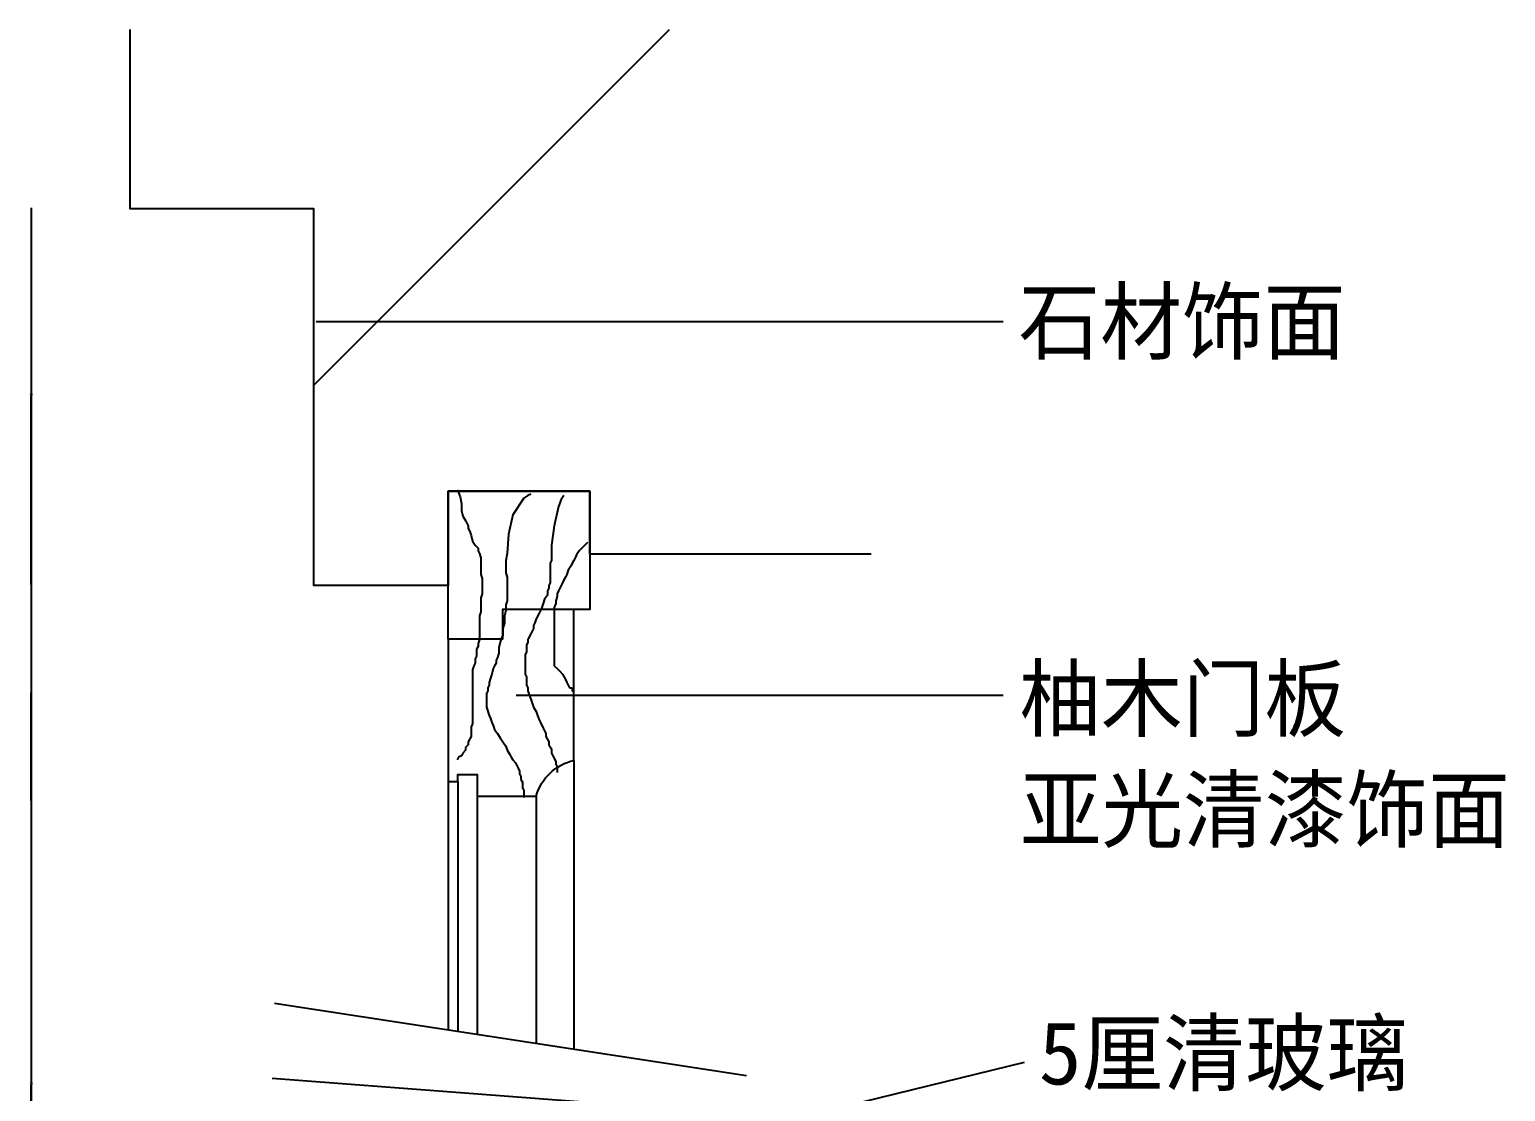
# Model space of a CAD drawing. Header units: metres. Extents: x 394 to 3676, y 649 to 5271.
# Drawn here: x 2735 to 3675, y 4487 to 5163 of the extents above; entities that cross this region are included whole.
import ezdxf

# ---------------------------------------------------------------- set-up
doc = ezdxf.new("R2010")
doc.units = ezdxf.units.M
for name, color, linetype in [('2', 2, 'Continuous'), ('3', 3, 'Continuous'), ('4', 4, 'Continuous'), ('7', 7, 'Continuous'), ('BH', 3, 'Continuous'), ('DIM', 3, 'Continuous'), ('TEXT', 3, 'Continuous')]:
    doc.layers.add(name, color=color, linetype=linetype)
doc.dimstyles.get("Standard").update_dxf_attribs({"dimtxt": 2.5, "dimasz": 2.5, "dimexe": 1.25, "dimexo": 0.625, "dimtad": 1, "dimcen": 2.5, "dimazin": 3, "dimtfac": 1, "dimtmove": 0, "dimatfit": 3})

# ---------------------------------------------------------------- blocks, each defined once
blk = doc.blocks.new('*D2')
for p, q in [((2736.28, 5049.67), (2736.28, 3511.47)), ((2736.53, 3511.47), (2737.27, 3511.47)), ((2741.27, 3511.47), (2742.01, 3511.47)), ((2742.26, 1973.26), (2742.26, 3511.47))]:
    blk.add_line(p, q)
at = {"layer": 'Defpoints'}
for p in [(2736.28, 5049.67), (2736.28, 3511.47), (2742.26, 1973.26)]:
    blk.add_point(p, dxfattribs=at)
at = {"layer": 'DIM', "insert": (2739.27, 3511.47), "char_height": 1, "attachment_point": 5}
blk.add_mtext('3100', dxfattribs=at)
blk = doc.blocks.new('*D5')
for p, q in [((2736.28, 5049.67), (2736.28, 4929.82)), ((2736.03, 4929.82), (2735.78, 4929.82)), ((2736.28, 4809.97), (2736.28, 4929.82)), ((2736.28, 4929.82), (2736.28, 4929.82)), ((2736.53, 4929.82), (2736.78, 4929.82))]:
    blk.add_line(p, q)
at = {"layer": 'Defpoints'}
for p in [(2736.28, 5049.67), (2736.28, 4929.82), (2736.28, 4809.97)]:
    blk.add_point(p, dxfattribs=at)
at = {"layer": 'DIM', "insert": (2736.28, 4930.945), "char_height": 1, "attachment_point": 5}
blk.add_mtext('120', dxfattribs=at)
blk = doc.blocks.new('*D6')
for p, q in [((2736.28, 4672.21), (2736.28, 4491.32)), ((2736.03, 4491.32), (2735.78, 4491.32)), ((2736.28, 4310.43), (2736.28, 4491.32)), ((2736.28, 4491.32), (2736.28, 4491.32)), ((2736.53, 4491.32), (2736.78, 4491.32))]:
    blk.add_line(p, q)
at = {"layer": 'Defpoints'}
for p in [(2736.28, 4672.21), (2736.28, 4491.32), (2736.28, 4310.43)]:
    blk.add_point(p, dxfattribs=at)
at = {"layer": 'DIM', "insert": (2736.28, 4492.445), "char_height": 1, "attachment_point": 5}
blk.add_mtext('530', dxfattribs=at)
blk = doc.blocks.new('*D12')
for p, q in [((2736.28, 4809.97), (2736.28, 4741.09)), ((2736.03, 4741.09), (2735.78, 4741.09)), ((2736.28, 4672.21), (2736.28, 4741.09)), ((2736.28, 4741.09), (2736.28, 4741.09)), ((2736.53, 4741.09), (2736.78, 4741.09))]:
    blk.add_line(p, q)
at = {"layer": 'Defpoints'}
for p in [(2736.28, 4809.97), (2736.28, 4741.09), (2736.28, 4672.21)]:
    blk.add_point(p, dxfattribs=at)
at = {"layer": 'DIM', "insert": (2736.28, 4742.215), "char_height": 1, "attachment_point": 5}
blk.add_mtext('60', dxfattribs=at)

msp = doc.modelspace()

# ---------------------------------------------------------------- hatches: boundary and pattern name
at = {"layer": 'BH'}
h = msp.add_hatch(dxfattribs=at)
h.set_pattern_fill('ANSI31', scale=450)
h.paths.add_polyline_path([(2916.21, 5049.12), (2799.29, 5049.12), (2799.29, 5163.2), (3247.58, 5163.2), (3247.58, 4829.38), (3091.73, 4829.38), (3091.73, 4869.38), (3001.73, 4869.38), (3001.73, 4809.38), (2916.21, 4809.38)])
h = msp.add_hatch(dxfattribs=at)
h.set_pattern_fill('AR-CONC', scale=48)
h.paths.add_polyline_path([(2916.21, 5049.12), (2799.29, 5049.12), (2799.29, 5163.2), (3247.58, 5163.2), (3247.58, 4829.38), (3091.73, 4829.38), (3091.73, 4869.38), (3001.73, 4869.38), (3001.73, 4809.38), (2916.21, 4809.38)])

# ---------------------------------------------------------------- linework, layer by layer
at = {"layer": '2'}
msp.add_lwpolyline([(3270.85, 4829.38), (3091.73, 4829.38), (3091.73, 4869.38), (3001.73, 4869.38), (3001.73, 4809.38), (2916.21, 4809.38), (2916.21, 5049.12), (2799.29, 5049.12), (2799.29, 5163.2)], dxfattribs=at)
at = {"layer": '3'}
for p, q in [((3057.73, 4675.28), (3057.73, 4517.93)), ((2891.11, 4543.5), (3191.53, 4497.4)), ((2889.67, 4495.72), (3190.55, 4472.88))]:
    msp.add_line(p, q, dxfattribs=at)
at = {"layer": '4'}
msp.add_line((3001.73, 4869.38), (3091.73, 4869.38), dxfattribs=at)
msp.add_lwpolyline([(3036.16, 4794.14), (3036.16, 4775.28), (3001.73, 4775.28), (3001.73, 4869.38), (3091.73, 4869.38), (3091.73, 4794.14)], close=True, dxfattribs=at)
msp.add_lwpolyline([(3081.73, 4794.14), (3036.16, 4794.14), (3036.16, 4775.28), (3001.73, 4775.28), (3001.73, 4684.67), (3007.85, 4684.67), (3007.85, 4688.97), (3020.13, 4688.97), (3020.13, 4675.28), (3057.73, 4675.28, -0.28), (3081.73, 4698.02)], format="xyb", close=True, dxfattribs=at)
at = {"layer": '7'}
for p, q in [((3081.73, 4698.02), (3081.73, 4514.25)), ((3001.73, 4684.67), (3001.73, 4526.53)), ((3007.85, 4684.67), (3007.85, 4525.59)), ((3020.13, 4675.28), (3020.13, 4523.7))]:
    msp.add_line(p, q, dxfattribs=at)
at = {"layer": 'BH'}
for p, q in [((3007.42, 4870.22), (3008.3, 4868.45)), ((3008.3, 4868.45), (3009.18, 4865.81)), ((3054.19, 4867.57), (3052.42, 4866.69)), ((3009.18, 4865.81), (3010.06, 4861.4)), ((3010.06, 4861.4), (3010.06, 4856.99)), ((3049.78, 4864.93), (3042.72, 4854.35)), ((3052.42, 4866.69), (3049.78, 4864.93)), ((3071.84, 4859.64), (3069.19, 4847.3)), ((3073.61, 4864.05), (3071.84, 4859.64)), ((3075.37, 4866.69), (3073.61, 4864.05)), ((3010.06, 4856.99), (3010.95, 4853.47)), ((3010.95, 4853.47), (3012.71, 4850.82)), ((3012.71, 4850.82), (3013.59, 4849.06)), ((3013.59, 4849.06), (3014.48, 4847.3)), ((3042.72, 4854.35), (3040.07, 4842.01)), ((3014.48, 4847.3), (3014.48, 4845.53)), ((3014.48, 4845.53), (3015.36, 4843.77)), ((3015.36, 4843.77), (3016.24, 4841.13)), ((3016.24, 4841.13), (3017.12, 4837.6)), ((3040.07, 4842.01), (3039.19, 4829.67)), ((3069.19, 4847.3), (3067.43, 4834.96)), ((3017.12, 4837.6), (3018.89, 4834.96)), ((3018.89, 4834.96), (3020.65, 4833.19)), ((3020.65, 4833.19), (3020.65, 4831.43)), ((3020.65, 4831.43), (3021.54, 4829.67)), ((3021.54, 4829.67), (3022.42, 4827.02)), ((3039.19, 4829.67), (3038.3, 4825.26)), ((3067.43, 4834.96), (3067.43, 4825.26)), ((3085.08, 4831.43), (3083.31, 4828.78)), ((3088.61, 4834.96), (3085.08, 4831.43)), ((3090.37, 4836.72), (3088.61, 4834.96)), ((3022.42, 4827.02), (3022.42, 4816.44)), ((3038.3, 4825.26), (3038.3, 4817.32)), ((3067.43, 4825.26), (3066.55, 4823.5)), ((3066.55, 4823.5), (3066.55, 4811.15)), ((3079.78, 4821.73), (3078.02, 4819.09)), ((3080.67, 4823.5), (3079.78, 4821.73)), ((3081.55, 4825.26), (3080.67, 4823.5)), ((3082.43, 4827.02), (3081.55, 4825.26)), ((3083.31, 4828.78), (3082.43, 4827.02)), ((3022.42, 4816.44), (3023.3, 4813.8)), ((3023.3, 4813.8), (3023.3, 4804.1)), ((3038.3, 4817.32), (3039.19, 4814.68)), ((3039.19, 4814.68), (3039.19, 4799.69)), ((3066.55, 4811.15), (3065.66, 4809.39)), ((3074.49, 4811.15), (3073.61, 4809.39)), ((3075.37, 4812.92), (3074.49, 4811.15)), ((3076.25, 4814.68), (3075.37, 4812.92)), ((3077.14, 4816.44), (3076.25, 4814.68)), ((3078.02, 4819.09), (3077.14, 4816.44)), ((3023.3, 4804.1), (3022.42, 4801.46)), ((3022.42, 4801.46), (3022.42, 4792.64)), ((3064.78, 4803.22), (3063.02, 4800.57)), ((3065.66, 4807.63), (3064.78, 4805.86)), ((3064.78, 4805.86), (3064.78, 4803.22)), ((3065.66, 4809.39), (3065.66, 4807.63)), ((3070.96, 4802.34), (3070.08, 4799.69)), ((3071.84, 4805.86), (3070.96, 4804.1)), ((3070.96, 4804.1), (3070.96, 4802.34)), ((3073.61, 4809.39), (3071.84, 4805.86)), ((3022.42, 4792.64), (3021.54, 4790)), ((3038.3, 4793.52), (3037.42, 4790)), ((3039.19, 4799.69), (3038.3, 4797.05)), ((3038.3, 4797.05), (3038.3, 4793.52)), ((3060.37, 4793.52), (3059.49, 4791.76)), ((3061.25, 4795.29), (3060.37, 4793.52)), ((3062.13, 4797.93), (3061.25, 4795.29)), ((3063.02, 4800.57), (3062.13, 4797.93)), ((3070.08, 4797.93), (3069.19, 4795.29)), ((3069.19, 4795.29), (3069.19, 4758.26)), ((3070.08, 4799.69), (3070.08, 4797.93)), ((3021.54, 4790), (3021.54, 4775.01)), ((3037.42, 4785.59), (3036.54, 4782.06)), ((3037.42, 4790), (3037.42, 4785.59)), ((3056.84, 4785.59), (3055.96, 4783.82)), ((3055.96, 4783.82), (3055.96, 4782.06)), ((3057.72, 4788.23), (3056.84, 4785.59)), ((3059.49, 4791.76), (3057.72, 4788.23)), ((3021.54, 4775.01), (3020.65, 4772.36)), ((3034.77, 4773.25), (3033.89, 4769.72)), ((3035.66, 4775.89), (3034.77, 4773.25)), ((3036.54, 4777.65), (3035.66, 4775.89)), ((3036.54, 4782.06), (3036.54, 4777.65)), ((3052.42, 4773.25), (3051.54, 4771.48)), ((3054.19, 4778.54), (3052.42, 4775.01)), ((3052.42, 4775.01), (3052.42, 4773.25)), ((3055.07, 4780.3), (3054.19, 4778.54)), ((3055.96, 4782.06), (3055.07, 4780.3)), ((3019.77, 4764.43), (3018.89, 4762.67)), ((3020.65, 4770.6), (3019.77, 4768.84)), ((3019.77, 4768.84), (3019.77, 4764.43)), ((3020.65, 4772.36), (3020.65, 4770.6)), ((3033.89, 4766.19), (3033.01, 4763.55)), ((3033.89, 4769.72), (3033.89, 4766.19)), ((3051.54, 4767.08), (3050.66, 4765.31)), ((3050.66, 4765.31), (3050.66, 4752.97)), ((3051.54, 4771.48), (3051.54, 4767.08)), ((3018.01, 4758.26), (3017.12, 4755.62)), ((3017.12, 4755.62), (3017.12, 4721.23)), ((3018.89, 4760.02), (3018.01, 4758.26)), ((3018.89, 4762.67), (3018.89, 4760.02)), ((3030.36, 4756.5), (3029.48, 4752.97)), ((3031.24, 4758.26), (3030.36, 4756.5)), ((3032.13, 4760.02), (3031.24, 4758.26)), ((3033.01, 4763.55), (3032.13, 4761.79)), ((3032.13, 4761.79), (3032.13, 4760.02)), ((3069.19, 4758.26), (3070.96, 4756.5)), ((3070.96, 4756.5), (3072.72, 4754.73)), ((3072.72, 4754.73), (3074.49, 4752.97)), ((3027.71, 4745.92), (3026.83, 4744.15)), ((3028.6, 4750.33), (3027.71, 4747.68)), ((3027.71, 4747.68), (3027.71, 4745.92)), ((3029.48, 4752.97), (3028.6, 4750.33)), ((3050.66, 4752.97), (3051.54, 4751.21)), ((3051.54, 4751.21), (3051.54, 4745.92)), ((3051.54, 4745.92), (3052.42, 4744.15)), ((3074.49, 4752.97), (3076.25, 4749.44)), ((3076.25, 4749.44), (3077.14, 4747.68)), ((3077.14, 4747.68), (3078.02, 4745.92)), ((3078.02, 4745.92), (3078.9, 4744.15)), ((3026.83, 4742.39), (3025.95, 4740.63)), ((3025.95, 4740.63), (3025.95, 4731.81)), ((3026.83, 4744.15), (3026.83, 4742.39)), ((3052.42, 4744.15), (3052.42, 4742.39)), ((3052.42, 4742.39), (3053.31, 4739.75)), ((3053.31, 4739.75), (3054.19, 4737.1)), ((3054.19, 4737.1), (3055.07, 4734.46)), ((3078.9, 4744.15), (3080.67, 4744.15)), ((3080.67, 4744.15), (3080.67, 4742.39)), ((3080.67, 4742.39), (3081.55, 4741.51)), ((3025.95, 4731.81), (3027.71, 4726.52)), ((3027.71, 4726.52), (3028.6, 4724.76)), ((3055.07, 4734.46), (3055.96, 4731.81)), ((3055.96, 4731.81), (3057.72, 4729.17)), ((3057.72, 4729.17), (3058.6, 4726.52)), ((3058.6, 4726.52), (3059.49, 4723.88)), ((3017.12, 4721.23), (3016.24, 4719.47)), ((3016.24, 4719.47), (3016.24, 4713.3)), ((3028.6, 4724.76), (3029.48, 4722.12)), ((3029.48, 4722.12), (3030.36, 4720.35)), ((3030.36, 4720.35), (3031.24, 4717.71)), ((3031.24, 4717.71), (3033.01, 4715.06)), ((3059.49, 4723.88), (3060.37, 4722.12)), ((3060.37, 4722.12), (3062.13, 4718.59)), ((3062.13, 4718.59), (3063.02, 4716.83)), ((3063.02, 4716.83), (3063.9, 4715.06)), ((3014.48, 4708.01), (3012.71, 4706.25)), ((3016.24, 4713.3), (3014.48, 4709.77)), ((3014.48, 4709.77), (3014.48, 4708.01)), ((3033.01, 4715.06), (3034.77, 4712.42)), ((3034.77, 4712.42), (3036.54, 4709.77)), ((3036.54, 4709.77), (3038.3, 4707.13)), ((3063.9, 4715.06), (3063.9, 4713.3)), ((3063.9, 4713.3), (3065.66, 4709.77)), ((3065.66, 4709.77), (3065.66, 4708.01)), ((3065.66, 4708.01), (3067.43, 4705.37)), ((3008.3, 4700.08), (3007.42, 4698.31)), ((3010.06, 4700.96), (3008.3, 4700.08)), ((3010.95, 4702.72), (3010.06, 4700.96)), ((3012.71, 4704.48), (3010.95, 4702.72)), ((3012.71, 4706.25), (3012.71, 4704.48)), ((3038.3, 4707.13), (3039.19, 4704.48)), ((3039.19, 4704.48), (3040.95, 4701.84)), ((3040.95, 4701.84), (3041.83, 4700.08)), ((3041.83, 4700.08), (3042.72, 4698.31)), ((3042.72, 4698.31), (3044.48, 4696.55)), ((3067.43, 4705.37), (3067.43, 4702.72)), ((3067.43, 4702.72), (3068.31, 4700.96)), ((3068.31, 4700.96), (3070.08, 4697.43)), ((3044.48, 4696.55), (3046.25, 4693.02)), ((3046.25, 4693.02), (3047.13, 4691.26)), ((3047.13, 4691.26), (3047.13, 4689.5)), ((3047.13, 4689.5), (3048.01, 4687.74)), ((3070.08, 4697.43), (3070.08, 4695.67)), ((3070.08, 4695.67), (3070.96, 4693.91)), ((3070.96, 4693.91), (3070.96, 4690.38)), ((3048.01, 4687.74), (3048.01, 4685.97)), ((3048.01, 4685.97), (3048.89, 4684.21)), ((3048.89, 4684.21), (3048.89, 4680.68)), ((3048.89, 4680.68), (3049.78, 4678.92)), ((3049.78, 4678.92), (3049.78, 4674.51))]:
    msp.add_line(p, q, dxfattribs=at)

# ---------------------------------------------------------------- texts
at = {"layer": 'TEXT'}
for s, p in [('石材饰面', (3364.77, 4957.38)), ('柚木门板', (3365.21, 4717.35)), ('亚光清漆饰面', (3365.57, 4646.71)), ('5厘清玻璃', (3377.66, 4491.8))]:
    msp.add_text(s, height=40, dxfattribs=at).set_placement(p)

# ---------------------------------------------------------------- dimensions: what is measured, and where the dimension line sits
at = {"layer": 'DIM'}
for base, p1, p2, text, picture, middle in [((2736.28, 4929.82), (2736.28, 4809.97), (2736.28, 5049.67), '120', '*D5', (2736.28, 4930.945)), ((2736.28, 3511.47), (2736.28, 5049.67), (2742.26, 1973.26), '3100', '*D2', (2739.27, 3511.47)), ((2736.28, 4741.09), (2736.28, 4672.21), (2736.28, 4809.97), '60', '*D12', (2736.28, 4742.215)), ((2736.28, 4491.32), (2736.28, 4310.43), (2736.28, 4672.21), '530', '*D6', (2736.28, 4492.445))]:
    dim = msp.add_linear_dim(base=base, p1=p1, p2=p2, text=text, dimstyle='Standard', dxfattribs=at)
    dim.commit()
    dim.dimension.update_dxf_attribs({"geometry": picture, "text_midpoint": middle})

# ---------------------------------------------------------------- leaders
for points in [[(2917.65, 4977.42), (3354.95, 4977.42)], [(3044.96, 4739.65), (3354.95, 4739.65)], [(3006.33, 4417.64), (3368.49, 4505.94)]]:
    msp.add_leader(points, dimstyle='Standard', dxfattribs=at)

doc.saveas('drawing.dxf')
